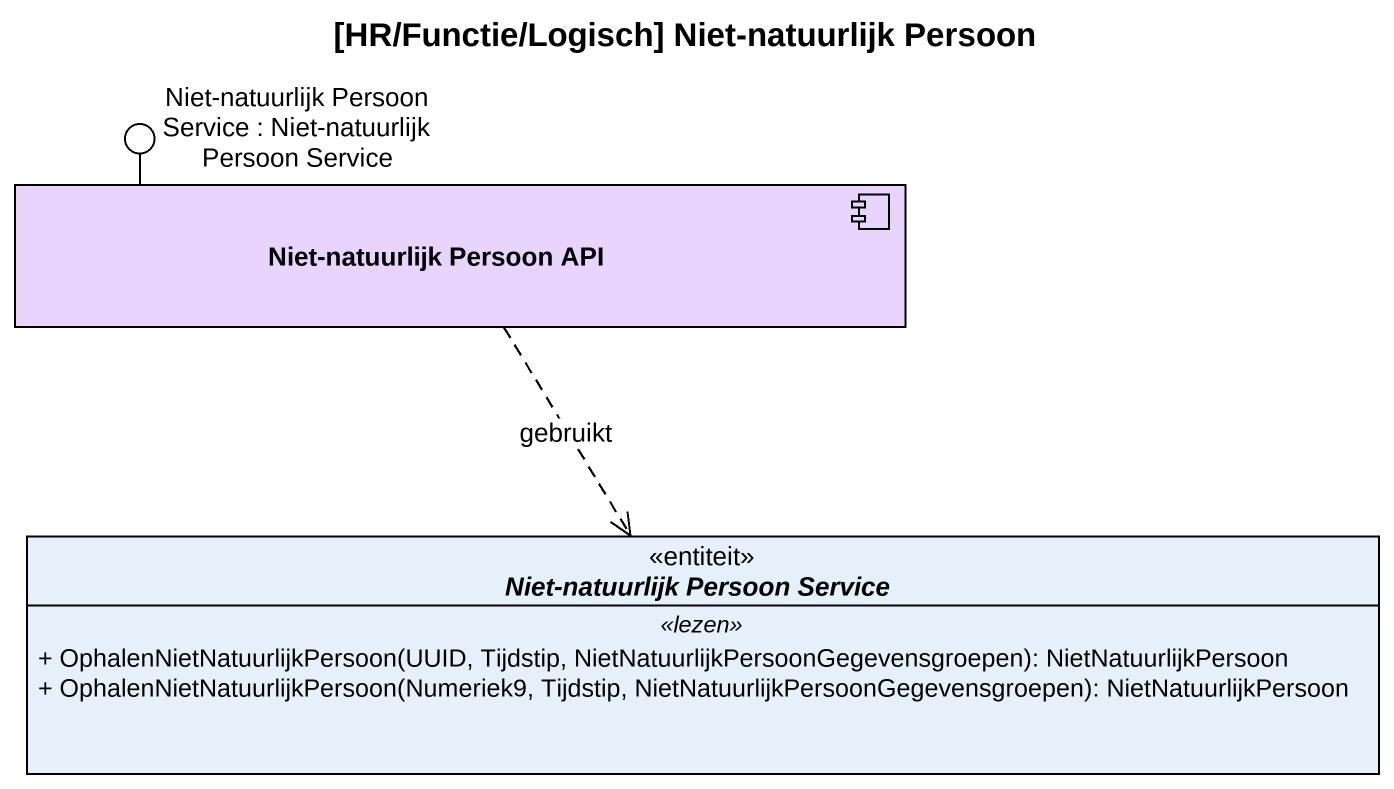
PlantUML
@startuml
title [HR/Functie/Logisch] Niet-natuurlijk Persoon
allowmixing
hide circle
hide empty members
skinparam classAttributeIconSize 0
() "Niet-natuurlijk Persoon Service : Niet-natuurlijk Persoon Service" as Niet_natuurlijk_Persoon <<api>>
component "Niet-natuurlijk Persoon API" as Niet_natuurlijk_Persoon_API #E9D4FE
interface "Niet-natuurlijk Persoon Service" as Niet_natuurlijk_Persoon_2 <<entiteit>> {
  .. <<lezen>> ..
  + OphalenNietNatuurlijkPersoon(UUID, Tijdstip, NietNatuurlijkPersoonGegevensgroepen): NietNatuurlijkPersoon
  + OphalenNietNatuurlijkPersoon(Numeriek9, Tijdstip, NietNatuurlijkPersoonGegevensgroepen): NietNatuurlijkPersoon
}
Niet_natuurlijk_Persoon_API -left- Niet_natuurlijk_Persoon
Niet_natuurlijk_Persoon_API ..> Niet_natuurlijk_Persoon_2 : gebruikt
@enduml
